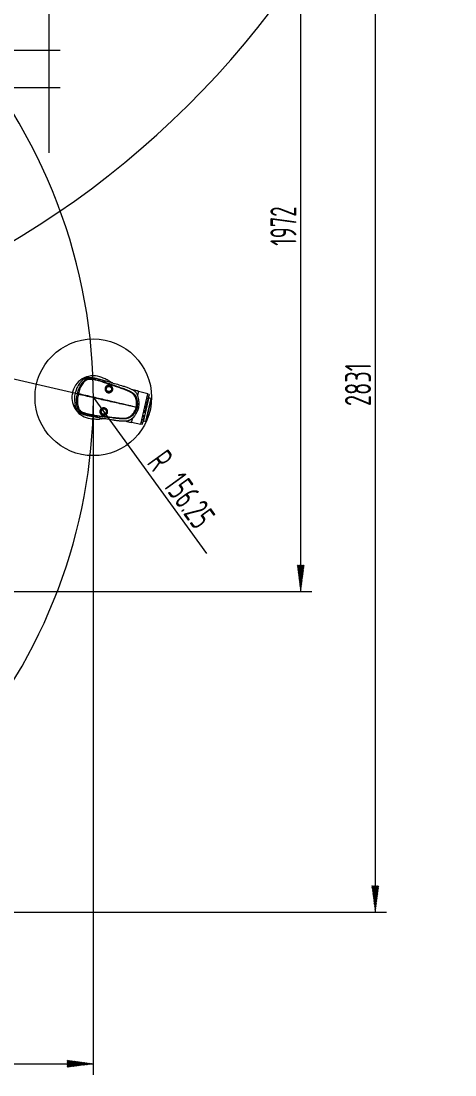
# Model space of a CAD drawing. Header units: millimetres. Extents: x 0 to 594, y 0 to 532.
# Drawn here: x 226 to 284.2, y 193.6 to 334.8 of the extents above; entities that cross this region are included whole.
import ezdxf
from ezdxf.lldxf.tags import DXFTag

# ---------------------------------------------------------------- set-up
doc = ezdxf.new("R2010")
doc.units = ezdxf.units.MM
for name, color, linetype, true_color in [('1', 7, 'Continuous', 0xffffff), ('10', 7, 'Continuous', 0xffffff), ('11', 7, 'Continuous', 0xffffff), ('6', 7, 'Continuous', 0xffffff)]:
    doc.layers.add(name, color=color, linetype=linetype, true_color=true_color)
doc.styles.add('iso-1', font='isocp.shx')
tags = doc.linetypes.add('DASHED', pattern=[25.72, 12.86, -12.86]).pattern_tags.tags
tags[6:7] = [DXFTag(74, 4), DXFTag(75, 0), DXFTag(340, '0'), DXFTag(46, 0.0), DXFTag(50, 0.0), DXFTag(44, 0.0), DXFTag(45, 0.0)]
tags[4:5] = [DXFTag(74, 4), DXFTag(75, 0), DXFTag(340, '0'), DXFTag(46, 0.0), DXFTag(50, 0.0), DXFTag(44, 0.0), DXFTag(45, 0.0)]
tags = doc.linetypes.add('PHANTOM', pattern=[50.5, 18, -6.5, 6.5, -6.5, 6.5, -6.5]).pattern_tags.tags
tags[14:15] = [DXFTag(74, 4), DXFTag(75, 0), DXFTag(340, '0'), DXFTag(46, 0.0), DXFTag(50, 0.0), DXFTag(44, 0.0), DXFTag(45, 0.0)]
tags[12:13] = [DXFTag(74, 4), DXFTag(75, 0), DXFTag(340, '0'), DXFTag(46, 0.0), DXFTag(50, 0.0), DXFTag(44, 0.0), DXFTag(45, 0.0)]
tags[10:11] = [DXFTag(74, 4), DXFTag(75, 0), DXFTag(340, '0'), DXFTag(46, 0.0), DXFTag(50, 0.0), DXFTag(44, 0.0), DXFTag(45, 0.0)]
tags[8:9] = [DXFTag(74, 4), DXFTag(75, 0), DXFTag(340, '0'), DXFTag(46, 0.0), DXFTag(50, 0.0), DXFTag(44, 0.0), DXFTag(45, 0.0)]
tags[6:7] = [DXFTag(74, 4), DXFTag(75, 0), DXFTag(340, '0'), DXFTag(46, 0.0), DXFTag(50, 0.0), DXFTag(44, 0.0), DXFTag(45, 0.0)]
tags[4:5] = [DXFTag(74, 4), DXFTag(75, 0), DXFTag(340, '0'), DXFTag(46, 0.0), DXFTag(50, 0.0), DXFTag(44, 0.0), DXFTag(45, 0.0)]
doc.dimstyles.get("Standard").update_dxf_attribs({"dimtxt": 0.18, "dimasz": 0.18, "dimexe": 0.18, "dimexo": 0.0625, "dimgap": 0.09, "dimtad": 0, "dimtih": 1, "dimtoh": 1, "dimdec": 4, "dimzin": 0, "dimdsep": 46, "dimtxsty": 'Standard', "dimcen": 0.09, "dimadec": 0, "dimazin": 0, "dimtfac": 1, "dimtdec": 4, "dimtofl": 0, "dimtmove": 0, "dimatfit": 3, "dimfxl": 1, "dimtolj": 1, "dimtzin": 0, "dimarcsym": 0})

# ---------------------------------------------------------------- blocks, each defined once
blk = doc.blocks.new('_U2')
at = {"layer": '1', "color": 250, "lineweight": 13}
blk.add_line((235.702583, 284.399195), (250.866464, 263.477187), dxfattribs=at)
at = {"layer": '1', "color": 250, "lineweight": 18}
blk.add_solid([(240.28736, 278.073456), (237.860287, 280.636974), (238.606473, 281.1778), (240.28736, 278.073456)], dxfattribs=at)
at = {"layer": '1', "color": 250, "linetype": 'Continuous', "lineweight": 18, "char_height": 3.5, "attachment_point": 7, "rotation": 305.9338999, "line_spacing_factor": 0.963855, "style": 'iso-1'}
for s, insert in [('\\W0.6380;R', (242.788608, 275.595497)), ('\\W0.6563;156.25', (244.961503, 272.597496))]:
    blk.add_mtext(s, dxfattribs=dict(at, insert=insert))
blk = doc.blocks.new('_U6')
at = {"layer": '1', "color": 250, "lineweight": 13}
for p, q in [((229.753524, 345.308013), (229.753524, 317.149195)), ((199.804778, 330.899195), (231.253524, 330.899195)), ((208.004778, 325.899195), (231.253524, 325.899195))]:
    blk.add_line(p, q, dxfattribs=at)
at = {"layer": '1', "color": 250, "lineweight": 18}
for points in [[(229.753524, 330.899195), (229.29274, 334.399193), (230.214308, 334.399197), (229.753524, 330.899195)], [(229.753524, 325.899195), (230.214308, 322.399197), (229.29274, 322.399193), (229.753524, 325.899195)]]:
    blk.add_solid(points, dxfattribs=at)
at = {"layer": '1', "color": 250, "linetype": 'Continuous', "lineweight": 18, "insert": (229.182471, 339.650908), "char_height": 3.5, "attachment_point": 7, "rotation": 90, "line_spacing_factor": 0.963855, "style": 'iso-1'}
blk.add_mtext('\\W0.8135;Lxy', dxfattribs=at)

msp = doc.modelspace()

# ---------------------------------------------------------------- hatches: boundary and pattern name
at = {"layer": '1', "linetype": 'Continuous', "lineweight": 13}
h = msp.add_hatch(dxfattribs=at)
h.set_pattern_fill('ANSI31', color=250, scale=0.02, style=0)
h.paths.add_polyline_path([(263.51508, 258.3992), (263.0543, 261.89919), (263.97587, 261.8992)], flags=0)
h = msp.add_hatch(dxfattribs=at)
h.set_pattern_fill('ANSI31', color=250, scale=0.02, style=0)
h.paths.add_polyline_path([(273.51508, 215.45539), (273.0543, 218.95538), (273.97587, 218.95539)], flags=0)
h = msp.add_hatch(dxfattribs=at)
h.set_pattern_fill('ANSI31', color=250, scale=0.02, style=0)
h.paths.add_polyline_path([(235.70258, 195.13793), (232.20258, 194.67715), (232.20258, 195.59872)], flags=0)

# ---------------------------------------------------------------- linework, layer by layer
at = {"layer": '1', "color": 250, "linetype": 'Continuous', "lineweight": 13}
for p, q in [((263.51508, 258.3992), (263.51508, 356.997)), ((273.51508, 356.997), (273.51508, 215.45539)), ((235.70258, 283.8992), (235.70258, 193.63793)), ((163.35478, 258.3992), (265.01508, 258.3992)), ((185.40478, 215.45539), (275.01508, 215.45539)), ((155.10478, 195.13793), (235.70258, 195.13793))]:
    msp.add_line(p, q, dxfattribs=at)
msp.add_arc((163.10478, 409.45204), 121.09098, 275, 90, dxfattribs=at)
at = {"layer": '10', "color": 250, "linetype": 'Continuous', "lineweight": 18}
msp.add_arc((163.10478, 284.3992), 72.5978, 295, 185, dxfattribs=at)
at = {"layer": '11', "color": 250, "linetype": 'DASHED', "lineweight": 18}
msp.add_line((203.77899, 291.70994), (235.70258, 284.3992), dxfattribs=at)
at = {"layer": '6', "color": 250, "linetype": 'Continuous', "lineweight": 18}
for p, q in [((241.23617, 285.33279), (241.23025, 285.33395)), ((243.01909, 284.87802), (241.75677, 285.1671)), ((232.90557, 284.80901), (232.85808, 284.81682)), ((232.87432, 284.9155), (232.92181, 284.90768)), ((242.08153, 280.784), (243.01909, 284.87802)), ((242.44447, 281.13689), (243.19228, 284.40236)), ((242.75922, 281.1674), (243.46239, 284.23791)), ((242.78388, 283.85091), (242.97883, 283.80626)), ((242.8144, 281.18438), (243.50468, 284.19861)), ((243.05696, 284.14743), (242.86201, 284.19207)), ((242.87856, 284.26436), (243.07351, 284.21971)), ((242.90504, 283.59602), (242.95448, 283.81193)), ((242.90504, 283.59602), (242.95448, 283.81193)), ((243.15164, 284.56088), (242.95669, 284.60552)), ((242.97883, 283.80626), (243.05696, 284.14743)), ((243.20202, 284.78087), (243.00707, 284.82551)), ((243.0326, 284.15307), (243.04916, 284.22534)), ((243.0326, 284.15307), (243.04916, 284.22534)), ((243.07351, 284.21971), (243.15164, 284.56088)), ((243.19228, 284.40236), (243.11918, 284.4191)), ((243.20202, 284.78087), (243.15165, 284.56088)), ((243.46239, 284.23791), (243.16996, 284.30488)), ((243.50468, 284.19861), (243.46239, 284.23791)), ((242.63927, 282.32351), (242.44432, 282.36816)), ((242.51125, 282.66043), (242.7062, 282.61578)), ((242.63927, 282.32351), (242.56114, 281.98234)), ((242.78433, 282.95695), (242.58938, 283.0016)), ((242.61493, 282.3292), (242.68184, 282.62139)), ((242.61493, 282.3292), (242.68184, 282.62139)), ((242.65631, 283.29387), (242.85127, 283.24922)), ((242.7062, 282.61578), (242.78433, 282.95695)), ((242.92939, 283.59039), (242.73444, 283.63504)), ((242.76, 282.96267), (242.82691, 283.25485)), ((242.76, 282.96267), (242.82691, 283.25485)), ((242.85127, 283.24922), (242.92939, 283.59039)), ((240.81921, 281.07308), (242.08153, 280.784)), ((242.14394, 281.0565), (242.33889, 281.01186)), ((242.41702, 281.35302), (242.22207, 281.39767)), ((242.23862, 281.46995), (242.43357, 281.4253)), ((242.28851, 280.79186), (242.33889, 281.01187)), ((242.5117, 281.76647), (242.31675, 281.81112)), ((242.33889, 281.01186), (242.41702, 281.35302)), ((242.36619, 282.02699), (242.56114, 281.98234)), ((242.37136, 281.15363), (242.44447, 281.13689)), ((242.39266, 281.35863), (242.40921, 281.43092)), ((242.39266, 281.35863), (242.40921, 281.43092)), ((242.43357, 281.4253), (242.5117, 281.76647)), ((242.46679, 281.23437), (242.75922, 281.1674)), ((242.48734, 281.77209), (242.53679, 281.98801)), ((242.48734, 281.77209), (242.53679, 281.98801)), ((242.75922, 281.1674), (242.8144, 281.18438)), ((242.09356, 280.83651), (242.28851, 280.79186))]:
    msp.add_line(p, q, dxfattribs=at)
at = {"layer": '6', "color": 250, "linetype": 'PHANTOM', "lineweight": 18}
msp.add_circle((235.70258, 284.3992), 7.8125, dxfattribs=at)
at = {"layer": '6', "color": 250, "linetype": 'Continuous', "lineweight": 18}
for centre, radius in [((237.80317, 285.50827), 0.4), ((237.80317, 285.50827), 0.375), ((237.80317, 285.50827), 0.35), ((237.11116, 282.4865), 0.4), ((237.11116, 282.4865), 0.375), ((237.11116, 282.4865), 0.35)]:
    msp.add_circle(centre, radius, dxfattribs=at)
for centre, radius, start, end in [((235.70258, 284.3992), 2.875, 72.101249, 169.654512), ((233.68227, 285.78516), 0.1, 141.776577, 151.751772), ((235.70258, 284.3992), 2.875, 171.647509, 262.101249), ((232.91369, 284.85834), 0.05, 260.65101, 80.65101), ((238.66919, 283.89431), 3.25, 331.504598, 344.101249), ((238.59325, 283.56271), 3.25, 350.101249, 2.77001)]:
    msp.add_arc(centre, radius, start, end, dxfattribs=at)
at = {"layer": '6', "color": 250, "linetype": 'Continuous', "lineweight": 13}
for centre, major_axis, ratio, start_param, end_param in [((237.90364, 286.43951), (-0.0494, -0.08695), 0.483624, 2.363967104, 3.209269919), ((233.72335, 284.82076), (-0.14403, 0.04189), 0.130656, 0.481424231, 1.464758017), ((233.73714, 284.88099), (0.14791, -0.02497), 0.130656, 1.676834639, 2.660168423), ((241.44129, 283.08414), (0.14635, -0.03288), 0.000676, 0.439059461, 1.365842054), ((241.44165, 283.08575), (-0.14645, 0.03244), 0.003018, 1.775729405, 2.702534883), ((236.79635, 281.60434), (0.00663, -0.09978), 0.483624, 6.215508042, 7.060810857)]:
    msp.add_ellipse(centre, major_axis=major_axis, ratio=ratio, start_param=start_param, end_param=end_param, dxfattribs=at)
for points, knots in [([(233.60756, 284.91207), (233.64581, 285.13886), (233.70679, 285.35843), (233.83167, 285.67705), (233.87901, 285.7815), (233.98323, 285.98311), (234.04029, 286.08075), (234.16433, 286.26969), (234.23061, 286.36139), (234.37947, 286.53506), (234.4608, 286.61468), (234.59948, 286.71605), (234.64883, 286.74694), (234.75069, 286.79964), (234.80347, 286.82181), (234.9128, 286.85765), (234.96973, 286.87143), (235.08366, 286.89095), (235.1409, 286.89684), (235.31333, 286.90524), (235.42994, 286.89839), (235.65908, 286.87191), (235.77208, 286.85218), (236.10859, 286.78281), (236.32976, 286.72344), (236.77022, 286.5966), (236.98943, 286.52841), (237.42646, 286.38834), (237.64435, 286.31635), (238.29696, 286.09695), (238.73076, 285.94641), (239.38067, 285.71713), (239.59717, 285.63995), (240.0282, 285.48132), (240.24307, 285.40063), (240.66348, 285.2165), (240.87144, 285.10952), (241.13174, 284.88676), (241.21097, 284.80062), (241.3474, 284.61571), (241.40517, 284.51708), (241.50125, 284.30829), (241.53876, 284.19764), (241.58919, 283.97391), (241.60286, 283.85947), (241.61752, 283.62885), (241.6184, 283.51385), (241.60987, 283.34184), (241.60544, 283.28458), (241.59373, 283.17021), (241.58678, 283.11307), (241.57417, 283.0562)], [0, 0, 0, 0, 0.0625, 0.0625, 0.09375, 0.09375, 0.125, 0.125, 0.15625, 0.15625, 0.1875, 0.1875, 0.203125, 0.203125, 0.21875, 0.21875, 0.234375, 0.234375, 0.25, 0.25, 0.28125, 0.28125, 0.3125, 0.3125, 0.375, 0.375, 0.4375, 0.4375, 0.5, 0.5, 0.625, 0.625, 0.6875, 0.6875, 0.75, 0.75, 0.8125, 0.8125, 0.84375, 0.84375, 0.875, 0.875, 0.90625, 0.90625, 0.9375, 0.9375, 0.96875, 0.96875, 0.984375, 0.984375, 1, 1, 1, 1]), ([(241.47136, 283.07872), (241.48322, 283.13395), (241.48915, 283.18942), (241.49959, 283.30043), (241.50344, 283.35599), (241.51035, 283.52288), (241.50859, 283.6344), (241.49274, 283.85797), (241.47861, 283.96874), (241.42824, 284.18559), (241.39147, 284.29278), (241.2986, 284.49515), (241.24269, 284.59095), (241.1421, 284.72513), (241.10553, 284.76846), (241.02813, 284.84865), (240.98716, 284.88591), (240.85802, 284.9899), (240.76317, 285.04903), (240.56636, 285.15488), (240.46529, 285.20121), (240.15863, 285.33176), (239.95036, 285.40946), (239.53237, 285.56165), (239.32245, 285.63578), (238.69232, 285.8561), (238.27175, 286.00111), (237.63935, 286.21347), (237.42827, 286.28333), (237.00501, 286.41965), (236.79279, 286.48632), (236.36655, 286.61128), (236.15267, 286.67037), (235.82782, 286.74233), (235.71887, 286.76359), (235.49827, 286.79504), (235.38563, 286.80564), (235.16214, 286.80463), (235.04994, 286.79264), (234.88798, 286.74713), (234.83603, 286.72752), (234.73625, 286.67922), (234.68803, 286.65023), (234.55252, 286.55325), (234.47408, 286.47602), (234.33023, 286.30753), (234.26607, 286.21854), (234.14587, 286.0353), (234.09055, 285.94063), (233.98941, 285.74522), (233.94342, 285.64402), (233.82195, 285.33531), (233.76238, 285.12258), (233.72473, 284.90285)], [0, 0, 0, 0, 0.015625, 0.015625, 0.03125, 0.03125, 0.0625, 0.0625, 0.09375, 0.09375, 0.125, 0.125, 0.15625, 0.15625, 0.171875, 0.171875, 0.1875, 0.1875, 0.21875, 0.21875, 0.25, 0.25, 0.3125, 0.3125, 0.375, 0.375, 0.5, 0.5, 0.5625, 0.5625, 0.625, 0.625, 0.6875, 0.6875, 0.71875, 0.71875, 0.75, 0.75, 0.78125, 0.78125, 0.796875, 0.796875, 0.8125, 0.8125, 0.84375, 0.84375, 0.875, 0.875, 0.90625, 0.90625, 0.9375, 0.9375, 1, 1, 1, 1]), ([(238.31002, 285.39342), (238.27731, 285.26162), (238.19285, 285.14565), (238.01771, 285.03899), (237.95244, 285.01521), (237.81692, 284.99466), (237.74649, 284.99809), (237.61342, 285.03182), (237.54962, 285.06249), (237.44019, 285.1451), (237.39368, 285.19751), (237.3247, 285.31545), (237.30225, 285.38031), (237.28338, 285.51512), (237.28736, 285.58364), (237.32003, 285.71292), (237.34918, 285.77496), (237.42825, 285.88283), (237.47872, 285.92953), (237.59424, 286.00023), (237.65915, 286.02431), (237.79546, 286.04542), (237.86527, 286.04222), (237.99965, 286.00837), (238.06293, 285.97789), (238.17233, 285.89547), (238.21881, 285.84309), (238.28748, 285.7264), (238.31036, 285.66103), (238.32966, 285.52784), (238.32638, 285.45932), (238.31002, 285.39342)], [0, 0, 0, 0, 0.125, 0.125, 0.1875, 0.1875, 0.25, 0.25, 0.3125, 0.3125, 0.375, 0.375, 0.4375, 0.4375, 0.5, 0.5, 0.5625, 0.5625, 0.625, 0.625, 0.6875, 0.6875, 0.75, 0.75, 0.8125, 0.8125, 0.875, 0.875, 0.9375, 0.9375, 1, 1, 1, 1]), ([(238.20616, 285.39885), (238.2191, 285.45154), (238.22157, 285.50629), (238.20575, 285.61273), (238.18724, 285.66499), (238.13151, 285.75845), (238.09381, 285.80037), (238.00495, 285.86622), (237.95357, 285.89045), (237.84448, 285.91692), (237.78796, 285.91898), (237.67829, 285.90116), (237.62615, 285.8814), (237.48779, 285.79579), (237.42063, 285.70272), (237.38173, 285.54801), (237.37859, 285.49327), (237.3939, 285.38541), (237.41204, 285.33338), (237.46787, 285.23873), (237.50563, 285.19657), (237.59446, 285.13036), (237.64629, 285.1059), (237.75416, 285.07943), (237.8111, 285.07711), (237.92039, 285.09451), (237.97278, 285.11401), (238.11316, 285.20052), (238.18028, 285.29345), (238.20616, 285.39885)], [0, 0, 0, 0, 0.0625, 0.0625, 0.125, 0.125, 0.1875, 0.1875, 0.25, 0.25, 0.3125, 0.3125, 0.375, 0.375, 0.5, 0.5, 0.5625, 0.5625, 0.625, 0.625, 0.6875, 0.6875, 0.75, 0.75, 0.8125, 0.8125, 0.875, 0.875, 1, 1, 1, 1]), ([(241.57378, 283.05442), (241.56098, 282.99752), (241.54182, 282.94329), (241.50287, 282.83509), (241.48191, 282.78161), (241.4146, 282.62303), (241.3638, 282.51968), (241.25035, 282.31831), (241.18852, 282.22171), (241.0468, 282.04303), (240.96668, 281.96096), (240.78759, 281.8127), (240.69206, 281.74857), (240.48852, 281.6411), (240.37932, 281.59773), (240.15702, 281.53914), (240.04305, 281.5232), (239.81158, 281.50816), (239.69648, 281.50873), (239.35203, 281.52179), (239.12331, 281.5427), (238.66601, 281.58753), (238.43749, 281.61226), (237.75197, 281.68877), (237.29516, 281.74212), (236.61147, 281.82872), (236.38379, 281.85877), (235.92905, 281.92296), (235.70199, 281.95702), (235.24918, 282.03487), (235.02346, 282.07798), (234.6904, 282.16243), (234.58029, 282.19403), (234.36345, 282.27012), (234.2555, 282.31506), (234.05382, 282.42604), (233.9598, 282.49189), (233.79304, 282.65419), (233.72567, 282.74633), (233.61848, 282.94946), (233.58018, 283.05729), (233.52284, 283.27617), (233.50293, 283.38859), (233.45906, 283.7259), (233.45344, 283.95101), (233.48804, 284.40172), (233.52898, 284.62861), (233.59315, 284.84917)], [0, 0, 0, 0, 0.015625, 0.015625, 0.03125, 0.03125, 0.0625, 0.0625, 0.09375, 0.09375, 0.125, 0.125, 0.15625, 0.15625, 0.1875, 0.1875, 0.21875, 0.21875, 0.25, 0.25, 0.3125, 0.3125, 0.375, 0.375, 0.5, 0.5, 0.5625, 0.5625, 0.625, 0.625, 0.6875, 0.6875, 0.71875, 0.71875, 0.75, 0.75, 0.78125, 0.78125, 0.8125, 0.8125, 0.84375, 0.84375, 0.875, 0.875, 0.9375, 0.9375, 1, 1, 1, 1]), ([(233.70266, 284.80648), (233.64102, 284.59259), (233.60182, 284.37267), (233.56884, 283.9358), (233.57439, 283.71762), (233.61673, 283.3907), (233.63589, 283.28174), (233.69096, 283.0696), (233.72789, 282.96476), (233.80686, 282.81837), (233.8368, 282.772), (233.90494, 282.68476), (233.94361, 282.6435), (234.06892, 282.53147), (234.16294, 282.47228), (234.36388, 282.37298), (234.46915, 282.3335), (234.68067, 282.26551), (234.78787, 282.23707), (235.11167, 282.16003), (235.33069, 282.11987), (235.98896, 282.00995), (236.42994, 281.95171), (237.31293, 281.83953), (237.7553, 281.78697), (238.41901, 281.71102), (238.64024, 281.68639), (239.08292, 281.64144), (239.30434, 281.6207), (239.6376, 281.60454), (239.74892, 281.60214), (239.97269, 281.6115), (240.08452, 281.62332), (240.30128, 281.67321), (240.40808, 281.71266), (240.60673, 281.81531), (240.69928, 281.87748), (240.87256, 282.0208), (240.95128, 282.10056), (241.09025, 282.27309), (241.15104, 282.36626), (241.26254, 282.5606), (241.31272, 282.66053), (241.37937, 282.81382), (241.40016, 282.86552), (241.43888, 282.97014), (241.45833, 283.02241), (241.4711, 283.07754)], [0, 0, 0, 0, 0.0625, 0.0625, 0.125, 0.125, 0.15625, 0.15625, 0.1875, 0.1875, 0.203125, 0.203125, 0.21875, 0.21875, 0.25, 0.25, 0.28125, 0.28125, 0.3125, 0.3125, 0.375, 0.375, 0.5, 0.5, 0.625, 0.625, 0.6875, 0.6875, 0.75, 0.75, 0.78125, 0.78125, 0.8125, 0.8125, 0.84375, 0.84375, 0.875, 0.875, 0.90625, 0.90625, 0.9375, 0.9375, 0.96875, 0.96875, 0.984375, 0.984375, 1, 1, 1, 1]), ([(241.43808, 283.08572), (241.1205, 283.15229), (240.80006, 283.21997), (240.15993, 283.35624), (239.83917, 283.42505), (238.87486, 283.63348), (238.22929, 283.7751), (236.93278, 284.06363), (236.28515, 284.2098), (234.99193, 284.50561), (234.34564, 284.65543), (233.70266, 284.80648)], [0, 0, 0, 0, 0.125, 0.125, 0.25, 0.25, 0.5, 0.5, 0.75, 0.75, 1, 1, 1, 1]), ([(233.72473, 284.90285), (234.36936, 284.75903), (235.01644, 284.61265), (236.30951, 284.31619), (236.95621, 284.16595), (238.89549, 283.70926), (240.17463, 283.39979), (241.43808, 283.08572)], [0, 0, 0, 0, 0.25, 0.25, 0.5, 0.5, 1, 1, 1, 1]), ([(237.61847, 282.37411), (237.59181, 282.24097), (237.51356, 282.12195), (237.34377, 282.0061), (237.28034, 281.97903), (237.14579, 281.95096), (237.07546, 281.95047), (236.94054, 281.9768), (236.87523, 282.00393), (236.76184, 282.08025), (236.71278, 282.12999), (236.63819, 282.24323), (236.61243, 282.30655), (236.58655, 282.43914), (236.5866, 282.5066), (236.62538, 282.70515), (236.70424, 282.82615), (236.87223, 282.94167), (236.93638, 282.96941), (237.07128, 282.99785), (237.14122, 282.99856), (237.27763, 282.97216), (237.34225, 282.94535), (237.45618, 282.86897), (237.5054, 282.81918), (237.58012, 282.70605), (237.60628, 282.64166), (237.63192, 282.50953), (237.63179, 282.44069), (237.61847, 282.37411)], [0, 0, 0, 0, 0.125, 0.125, 0.1875, 0.1875, 0.25, 0.25, 0.3125, 0.3125, 0.375, 0.375, 0.4375, 0.4375, 0.5, 0.5, 0.625, 0.625, 0.6875, 0.6875, 0.75, 0.75, 0.8125, 0.8125, 0.875, 0.875, 0.9375, 0.9375, 1, 1, 1, 1]), ([(237.52241, 282.41348), (237.53319, 282.46665), (237.53343, 282.52167), (237.51325, 282.62755), (237.4925, 282.67927), (237.43293, 282.77053), (237.39354, 282.81092), (237.30207, 282.8732), (237.24995, 282.89531), (237.13983, 282.91749), (237.0832, 282.91733), (236.97396, 282.89498), (236.92213, 282.87283), (236.78659, 282.78034), (236.72358, 282.68349), (236.68211, 282.47257), (236.7034, 282.36061), (236.79252, 282.22385), (236.83167, 282.18362), (236.92271, 282.12135), (236.97536, 282.09895), (237.08431, 282.07672), (237.14126, 282.07664), (237.25, 282.09844), (237.30125, 282.11992), (237.4381, 282.21216), (237.50084, 282.30714), (237.52241, 282.41348)], [0, 0, 0, 0, 0.0625, 0.0625, 0.125, 0.125, 0.1875, 0.1875, 0.25, 0.25, 0.3125, 0.3125, 0.375, 0.375, 0.5, 0.5, 0.625, 0.625, 0.6875, 0.6875, 0.75, 0.75, 0.8125, 0.8125, 0.875, 0.875, 1, 1, 1, 1]), ([(241.4711, 283.07754), (241.46163, 283.07989), (241.45216, 283.08224), (241.44115, 283.08496), (241.43962, 283.08534), (241.43808, 283.08572)], [0, 0, 0, 0, 0.860710424, 0.860710424, 1, 1, 1, 1]), ([(241.43808, 283.08572), (241.43963, 283.0854), (241.44118, 283.08507), (241.45227, 283.08273), (241.46182, 283.08073), (241.47136, 283.07872)], [0, 0, 0, 0, 0.139327877, 0.139327877, 1, 1, 1, 1])]:
    msp.add_open_spline(points, degree=3, knots=knots, dxfattribs=at)
at = {"layer": '6', "color": 250, "linetype": 'Continuous', "lineweight": 18}
for points, knots in [([(234.33886, 286.76518), (234.26185, 286.70482), (234.14493, 286.59568), (234.03304, 286.46986), (233.98789, 286.41582), (233.9822, 286.40895)], [0, 0, 0, 0, 0.581667127, 0.947001378, 1, 1, 1, 1]), ([(234.49218, 286.8714), (234.51607, 286.88526), (234.56419, 286.91319), (234.64006, 286.94957), (234.71917, 286.98166), (234.80161, 287.00866), (234.88699, 287.03043), (234.97444, 287.04676), (235.06293, 287.05778), (235.15159, 287.06391), (235.24027, 287.06572), (235.32903, 287.06372), (235.45316, 287.05624), (235.62198, 287.03726), (235.84384, 286.99973), (236.0927, 286.94692), (236.26668, 286.90336), (236.35834, 286.88041)], [0, 0, 0, 0, 0.043169297, 0.086961461, 0.1314168, 0.176574096, 0.222475437, 0.269086469, 0.315566365, 0.361813616, 0.407979355, 0.454197946, 0.500584255, 0.602366122, 0.71960523, 0.852276428, 1, 1, 1, 1]), ([(234.65217, 286.95404), (234.68002, 286.96607), (234.70827, 286.97711), (234.80845, 287.01216), (234.8828, 287.03091), (235.0347, 287.05632), (235.11032, 287.06279), (235.33645, 287.06888), (235.48626, 287.05553), (235.785, 287.01228), (235.93416, 286.98212), (236.1837, 286.92509), (236.28491, 286.90021), (236.38584, 286.87419)], [0, 0, 0, 0, 0.051514751, 0.051514751, 0.180140872, 0.180140872, 0.308766993, 0.308766993, 0.566019236, 0.566019236, 0.823271478, 0.823271478, 1, 1, 1, 1]), ([(236.35834, 286.88041), (236.42761, 286.86231), (236.612, 286.81413), (236.95545, 286.71792), (237.43408, 286.57961), (238.04807, 286.40001), (238.74189, 286.19832), (239.39037, 286.00911), (239.8691, 285.8619), (240.18313, 285.75709), (240.4065, 285.67628), (240.60896, 285.59525), (240.78946, 285.513), (240.94794, 285.43081), (241.04246, 285.37052), (241.08685, 285.3422)], [0, 0, 0, 0, 0.043102084, 0.114724241, 0.214699871, 0.343018909, 0.499824553, 0.649659989, 0.749673838, 0.801307396, 0.848933975, 0.892654799, 0.932537398, 0.96831646, 1, 1, 1, 1]), ([(237.70196, 286.65999), (237.52109, 286.75095), (237.33848, 286.83791), (236.9676, 286.99868), (236.77938, 287.07265), (236.58617, 287.13505)], [0, 0, 0, 0, 0.5, 0.5, 1, 1, 1, 1]), ([(237.70196, 286.65999), (237.74511, 286.63811), (237.78787, 286.61597), (237.87212, 286.57122), (237.91272, 286.5491), (237.95008, 286.52788)], [0, 0, 0, 0, 0.5, 0.5, 1, 1, 1, 1]), ([(237.70196, 286.65999), (237.74989, 286.63588), (237.79781, 286.61175), (237.86734, 286.57126), (237.89021, 286.55692), (237.93274, 286.52475), (237.95266, 286.50715), (237.96834, 286.48471)], [0, 0, 0, 0, 0.5, 0.5, 0.75, 0.75, 1, 1, 1, 1]), ([(233.44262, 285.51254), (233.36836, 285.33279), (233.23411, 284.91166), (233.15256, 284.23362), (233.19543, 283.74832), (233.24053, 283.51397)], [0, 0, 0, 0, 0.286372714, 0.648585727, 1, 1, 1, 1]), ([(233.87114, 286.26767), (233.72855, 286.07629), (233.579, 285.82587), (233.46228, 285.56014), (233.44262, 285.51254)], [0, 0, 0, 0, 0.822493824, 1, 1, 1, 1]), ([(233.9822, 286.40895), (233.94865, 286.36848), (233.91147, 286.32148), (233.87553, 286.27355), (233.87114, 286.26767)], [0, 0, 0, 0, 0.877585363, 1, 1, 1, 1]), ([(237.95008, 286.52788), (238.03846, 286.47768), (238.1312, 286.42504), (238.25484, 286.35553), (238.28227, 286.34016), (238.30998, 286.32469)], [0, 0, 0, 0, 0.781007163, 0.781007163, 1, 1, 1, 1]), ([(241.07375, 285.34974), (241.09088, 285.34809), (241.11015, 285.34636), (241.15672, 285.34169), (241.18561, 285.33837), (241.20738, 285.33584)], [0, 0, 0, 0, 0.396780986, 0.396780986, 1, 1, 1, 1]), ([(241.14736, 285.3466), (241.14231, 285.34726), (241.13726, 285.3479), (241.11806, 285.35023), (241.10397, 285.35174), (241.08657, 285.35337), (241.0831, 285.35368), (241.07968, 285.35397)], [0, 0, 0, 0, 0.221937502, 0.221937502, 0.84446142, 0.84446142, 1, 1, 1, 1]), ([(241.26557, 285.31956), (241.23917, 285.32224), (241.20716, 285.32557), (241.14597, 285.33081), (241.11656, 285.33297), (241.08698, 285.33476)], [0, 0, 0, 0, 0.533682501, 0.533682501, 1, 1, 1, 1]), ([(241.21301, 285.33684), (241.20199, 285.33863), (241.18824, 285.3408), (241.17244, 285.34312), (241.17046, 285.34341), (241.16847, 285.3437)], [0, 0, 0, 0, 0.874913048, 0.874913048, 1, 1, 1, 1]), ([(241.20754, 285.33582), (241.21468, 285.33499), (241.22124, 285.3342), (241.23012, 285.33316), (241.23312, 285.33283), (241.2359, 285.3326), (241.23646, 285.33259), (241.23649, 285.33265)], [0, 0, 0, 0, 0.435808642, 0.435808642, 0.77372341, 0.77372341, 1, 1, 1, 1]), ([(241.75982, 284.2944), (241.74659, 284.3517), (241.70088, 284.52772), (241.61365, 284.75616), (241.48552, 284.96682), (241.37233, 285.10614), (241.28696, 285.18698), (241.24431, 285.22328)], [0, 0, 0, 0, 0.162999057, 0.50387105, 0.674307047, 0.844743044, 1, 1, 1, 1]), ([(241.33793, 285.31269), (241.33791, 285.31267), (241.33785, 285.31266), (241.33665, 285.31255), (241.33026, 285.31301), (241.30512, 285.31546), (241.28704, 285.3174), (241.26568, 285.31955)], [0, 0, 0, 0, 0.044809781, 0.044809781, 0.522404891, 0.522404891, 1, 1, 1, 1]), ([(241.28141, 285.32087), (241.30119, 285.31793), (241.31664, 285.31577), (241.33069, 285.31385), (241.33391, 285.31341), (241.33582, 285.31312)], [0, 0, 0, 0, 0.665431463, 0.665431463, 1, 1, 1, 1]), ([(241.76793, 285.2158), (241.76792, 285.21576), (241.76775, 285.21502), (241.76599, 285.20735), (241.75967, 285.17976), (241.74952, 285.13545), (241.73569, 285.07506), (241.71847, 284.99983), (241.69825, 284.91157), (241.67559, 284.81259), (241.65633, 284.72849), (241.64488, 284.67852), (241.64185, 284.66529)], [0, 0, 0, 0, 0.013190015, 0.131272483, 0.249354952, 0.36743742, 0.485519888, 0.603602357, 0.721684825, 0.839767294, 0.957849762, 1, 1, 1, 1]), ([(241.76498, 284.27171), (241.76387, 284.27666), (241.76216, 284.28423), (241.76043, 284.29179), (241.75982, 284.2944)], [0, 0, 0, 0, 0.654053566, 1, 1, 1, 1]), ([(241.83231, 283.82931), (241.82973, 283.86056), (241.82078, 283.953), (241.80747, 284.04779), (241.79664, 284.11118), (241.79616, 284.11395)], [0, 0, 0, 0, 0.327817467, 0.970600844, 1, 1, 1, 1]), ([(241.83946, 283.71978), (241.83914, 283.72622), (241.83727, 283.76277), (241.83478, 283.79927), (241.83231, 283.82931)], [0, 0, 0, 0, 0.176413483, 1, 1, 1, 1]), ([(233.24053, 283.51397), (233.24191, 283.50676), (233.25342, 283.44797), (233.26643, 283.38947), (233.27903, 283.33843)], [0, 0, 0, 0, 0.122413262, 1, 1, 1, 1]), ([(237.80569, 281.43166), (237.43984, 281.49335), (236.82383, 281.59721), (236.07304, 281.72268), (235.57386, 281.81014), (235.2246, 281.87631), (234.92406, 281.9404), (234.66734, 282.00444), (234.45638, 282.06755), (234.27868, 282.13155), (234.12134, 282.1999), (233.97149, 282.28037), (233.83235, 282.37482), (233.70876, 282.48326), (233.6026, 282.60169), (233.54553, 282.68827), (233.51753, 282.73074)], [0, 0, 0, 0, 0.242713352, 0.408685988, 0.49798207, 0.574244416, 0.64122519, 0.69899232, 0.7472941, 0.785211628, 0.822486945, 0.859421565, 0.896335632, 0.932235259, 0.966753229, 1, 1, 1, 1]), ([(239.25497, 281.2154), (239.00974, 281.24053), (238.76605, 281.27657), (238.22276, 281.36096), (237.92347, 281.41147), (237.32484, 281.51224), (237.02555, 281.56271), (236.42687, 281.66315), (236.12746, 281.71294), (235.52947, 281.81735), (235.23069, 281.8711), (234.78701, 281.97291), (234.63959, 282.01067), (234.35181, 282.10174), (234.21111, 282.15492), (234.01017, 282.2588), (233.94491, 282.29754), (233.8192, 282.38652), (233.76042, 282.43577), (233.69431, 282.50206), (233.68198, 282.51496), (233.66993, 282.5281)], [0, 0, 0, 0, 0.127438765, 0.127438765, 0.284406001, 0.284406001, 0.441373237, 0.441373237, 0.598340473, 0.598340473, 0.755307708, 0.755307708, 0.833791326, 0.833791326, 0.912274944, 0.912274944, 0.951516753, 0.951516753, 0.990758562, 0.990758562, 1, 1, 1, 1]), ([(241.313, 282.00413), (241.31463, 282.00642), (241.35197, 282.05878), (241.42197, 282.16338), (241.48777, 282.27493), (241.52043, 282.33451), (241.52352, 282.34018)], [0, 0, 0, 0, 0.021271937, 0.486235606, 0.951199275, 1, 1, 1, 1]), ([(241.52547, 282.34378), (241.55108, 282.39096), (241.58951, 282.46616), (241.63789, 282.57069), (241.69547, 282.70494), (241.74522, 282.84033), (241.78084, 282.95556), (241.79019, 282.99278), (241.79237, 283.00213), (241.79291, 283.00446)], [0, 0, 0, 0, 0.225380645, 0.354483871, 0.483587097, 0.838620968, 0.959655242, 0.98991381, 1, 1, 1, 1]), ([(241.79291, 283.00446), (241.80148, 283.04188), (241.82046, 283.16342), (241.84395, 283.40198), (241.84508, 283.60337), (241.83946, 283.71978)], [0, 0, 0, 0, 0.16046046, 0.513473471, 1, 1, 1, 1]), ([(235.30749, 281.55147), (235.50859, 281.52357), (235.71023, 281.50826), (236.11413, 281.49159), (236.31638, 281.49042), (236.51882, 281.4936)], [0, 0, 0, 0, 0.5, 0.5, 1, 1, 1, 1]), ([(236.83493, 281.53549), (236.81122, 281.5222), (236.78528, 281.51487), (236.73243, 281.50436), (236.70584, 281.50147), (236.62589, 281.49532), (236.57236, 281.49445), (236.51882, 281.4936)], [0, 0, 0, 0, 0.25, 0.25, 0.5, 0.5, 1, 1, 1, 1]), ([(236.7997, 281.50457), (236.75683, 281.50172), (236.71065, 281.49948), (236.61532, 281.49585), (236.56719, 281.49452), (236.51882, 281.4936)], [0, 0, 0, 0, 0.5, 0.5, 1, 1, 1, 1]), ([(237.21329, 281.53094), (237.18123, 281.52906), (237.14946, 281.52713), (237.00752, 281.51834), (236.90112, 281.51131), (236.7997, 281.50457)], [0, 0, 0, 0, 0.221012212, 0.221012212, 1, 1, 1, 1]), ([(240.13985, 281.20698), (240.10708, 281.20282), (240.03888, 281.19416), (239.93195, 281.18696), (239.81676, 281.18358), (239.69354, 281.18467), (239.56265, 281.19002), (239.42436, 281.19947), (239.27872, 281.2128), (239.12563, 281.22972), (238.86196, 281.26297), (238.4208, 281.3289), (238.03411, 281.3935), (237.80569, 281.43166)], [0, 0, 0, 0, 0.042122572, 0.087646179, 0.136604608, 0.189044557, 0.244751943, 0.303641819, 0.365782856, 0.431235918, 0.500052913, 0.704670664, 1, 1, 1, 1]), ([(240.10898, 281.20756), (240.11066, 281.20691), (240.17984, 281.1803), (240.32944, 281.13565), (240.56117, 281.08205), (240.72364, 281.0435), (240.80806, 281.02437)], [0, 0, 0, 0, 0.00733737, 0.302960771, 0.637287025, 1, 1, 1, 1]), ([(240.93385, 281.57366), (240.93091, 281.56085), (240.91957, 281.5113), (240.9004, 281.4276), (240.87773, 281.32862), (240.85752, 281.24036), (240.84029, 281.16513), (240.82646, 281.10474), (240.81631, 281.06043), (240.80999, 281.03284), (240.80823, 281.02512), (240.80806, 281.02441), (240.80806, 281.02437)], [0, 0, 0, 0, 0.040834094, 0.158897822, 0.27696155, 0.395025278, 0.513089006, 0.631152734, 0.749216462, 0.86728019, 0.985343918, 1, 1, 1, 1]), ([(241.20175, 281.85748), (241.20343, 281.85957), (241.20828, 281.86563), (241.21311, 281.87169), (241.21626, 281.87567)], [0, 0, 0, 0, 0.345954077, 1, 1, 1, 1])]:
    msp.add_open_spline(points, degree=3, knots=knots, dxfattribs=at)
for points, degree in [([(234.33887, 286.76517), (234.387, 286.80292), (234.4383, 286.83888), (234.49218, 286.8714)], 3), ([(234.33887, 286.76517), (234.38204, 286.79903), (234.4274, 286.83113), (234.47428, 286.86042)], 3), ([(237.96834, 286.48471), (237.96919, 286.48349), (237.97003, 286.48226), (237.97086, 286.48103)], 3), ([(238.01554, 286.4115), (238.00113, 286.43489), (237.98624, 286.45807), (237.97086, 286.48103)], 3), ([(241.21864, 285.33569), (241.14669, 285.34866), (241.07146, 285.35466)], 2), ([(241.08685, 285.3422), (241.14067, 285.30607), (241.19341, 285.26681), (241.2444, 285.22338)], 3), ([(241.20754, 285.33582), (241.20749, 285.33582), (241.20743, 285.33583), (241.20738, 285.33584)], 3), ([(241.23406, 285.33327), (241.21864, 285.33569)], 1), ([(241.23725, 285.32768), (241.25329, 285.32516), (241.26822, 285.32283), (241.28141, 285.32087)], 3), ([(241.26568, 285.31955), (241.26564, 285.31956), (241.26561, 285.31956), (241.26557, 285.31956)], 3), ([(241.76794, 285.21573), (241.54576, 285.2679), (241.32093, 285.31425)], 2), ([(241.79616, 284.11395), (241.78707, 284.16678), (241.77666, 284.21939), (241.76498, 284.27171)], 3), ([(233.44513, 282.86249), (233.40611, 282.94213), (233.37012, 283.02874), (233.33704, 283.12309), (233.30674, 283.22601), (233.27903, 283.33843)], 5), ([(233.51813, 282.72978), (233.49158, 282.77286), (233.46721, 282.81741), (233.44513, 282.86249)], 3), ([(233.51753, 282.73074), (233.49083, 282.77409), (233.46687, 282.8181), (233.44513, 282.86249)], 3), ([(241.52352, 282.34018), (241.52417, 282.34138), (241.52482, 282.34258), (241.52547, 282.34378)], 3), ([(236.8388, 281.53771), (236.83752, 281.53695), (236.83623, 281.53622), (236.83493, 281.53549)], 3), ([(236.8388, 281.53771), (236.86285, 281.5518), (236.88654, 281.56632), (236.90988, 281.58124)], 3), ([(240.33341, 281.24539), (240.2686, 281.22849), (240.20403, 281.21609), (240.13985, 281.20698)], 3), ([(241.20175, 281.85749), (241.03075, 281.64487), (240.86689, 281.48682), (240.69996, 281.37306), (240.52339, 281.29496), (240.33341, 281.24539)], 5), ([(241.21626, 281.87567), (241.24955, 281.91769), (241.28182, 281.96052), (241.313, 282.00413)], 3)]:
    msp.add_open_spline(points, degree=degree, dxfattribs=at)
at = {"layer": '6', "color": 250, "linetype": 'Continuous', "lineweight": 13}
for points in [[(238.10895, 286.38301), (238.06214, 286.4164), (238.016, 286.44921), (237.97086, 286.48103)], [(233.59315, 284.84917), (233.59917, 284.86986), (233.60397, 284.89082), (233.60756, 284.91207)], [(233.72473, 284.90285), (233.71838, 284.8705), (233.71102, 284.83837), (233.70266, 284.80648)], [(241.4711, 283.07754), (241.47119, 283.07793), (241.47128, 283.07833), (241.47136, 283.07872)], [(241.57417, 283.0562), (241.57404, 283.05561), (241.57391, 283.05501), (241.57378, 283.05442)], [(236.8388, 281.53771), (236.89362, 281.54677), (236.94977, 281.55628), (237.00679, 281.56603)]]:
    msp.add_open_spline(points, degree=3, dxfattribs=at)

# ---------------------------------------------------------------- block references
at = {"layer": '1', "color": 250, "linetype": 'Continuous', "lineweight": 18}
msp.add_blockref('_U6', (0, 0), dxfattribs=at)

# ---------------------------------------------------------------- texts
at = {"layer": '1', "color": 250, "linetype": 'Continuous', "lineweight": 18, "char_height": 3.5, "attachment_point": 7, "rotation": 90, "line_spacing_factor": 0.963855, "style": 'iso-1'}
for s, insert in [('\\W0.6392;1972', (262.94403, 304.69675)), ('\\W0.6932;2831', (272.94403, 283.22484))]:
    msp.add_mtext(s, dxfattribs=dict(at, insert=insert))

# ---------------------------------------------------------------- dimensions: what is measured, and where the dimension line sits
at = {"layer": '1', "color": 250, "linetype": 'Continuous', "lineweight": 18}
dim = msp.add_radius_dim(center=(235.70258, 284.3992), mpoint=(240.28736, 278.07346), dimstyle='Standard', override={"dimtxt": 3.5, "dimasz": 3.5, "dimexe": 1.5, "dimexo": 0.5, "dimgap": 1.75, "dimtad": 1, "dimtih": 0, "dimtoh": 0, "dimdec": 2, "dimlfac": 20, "dimzin": 8, "dimdsep": 46, "dimlunit": 2, "dimpost": 'R<>', "dimtxsty": 'iso-1', "dimsah": 1, "dimse1": 0, "dimse2": 0, "dimsd1": 0, "dimsd2": 0, "dimclrd": 250, "dimclre": 250, "dimclrt": 250, "dimtol": 0, "dimtm": -0.1, "dimtfac": 0.7, "dimtdec": 2, "dimtofl": 1, "dimtmove": 0, "dimatfit": 2, "dimtzin": 8, "dimlwd": 13, "dimlwe": 13}, dxfattribs=at)
dim.commit()
dim.dimension.update_dxf_attribs({"geometry": '_U2', "text_midpoint": (249.43246, 265.45572), "dimtype": 164})

doc.saveas('drawing.dxf')
